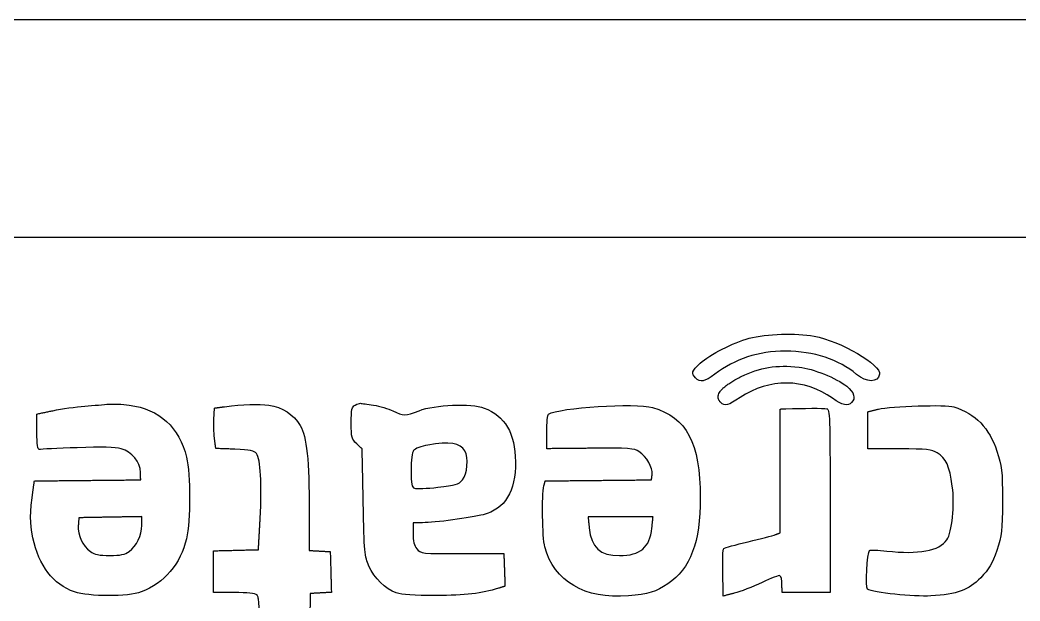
# Model space of a CAD drawing. Header units: millimetres. Extents: x 0 to 201, y 0 to 341.
# Drawn here: x 33.7 to 71.37, y 148.11 to 170 of the extents above; entities that cross this region are included whole.
import ezdxf

# ---------------------------------------------------------------- set-up
doc = ezdxf.new("R2010")
doc.units = ezdxf.units.MM
for name, color, linetype in [('Shape2DView001', 7, 'CONTINUOUS'), ('Shape2DView007', 7, 'CONTINUOUS'), ('Sketch', 7, 'CONTINUOUS')]:
    doc.layers.add(name, color=color, linetype=linetype)

msp = doc.modelspace()

# ---------------------------------------------------------------- linework, layer by layer
at = {"layer": 'Shape2DView001'}
for points, degree in [([(59.329, 157.068, 3), (59.69, 157.401, 3), (60.563, 157.845, 3), (61.175, 158.007, 3)], 3), ([(61.175, 158.007, 3), (61.827, 158.18, 3), (62.943, 158.217, 3), (63.617, 158.089, 3)], 3), ([(63.617, 158.09, 3), (64.616, 157.9, 3), (66.155, 157.003, 3), (66.086, 156.651, 3)], 3), ([(63.617, 158.089, 3), (63.617, 158.09, 3)], 1), ([(62.539, 157.522, 3), (61.517, 157.524, 3), (60.64, 157.237, 3), (59.874, 156.652, 3)], 3), ([(65.221, 156.649, 3), (64.552, 157.212, 3), (63.605, 157.52, 3), (62.539, 157.522, 3)], 3), ([(59.151, 156.514, 3), (58.977, 156.688, 3), (59.002, 156.766, 3), (59.329, 157.068, 3)], 3), ([(60.874, 156.565, 3), (61.578, 156.913, 3), (62.194, 157.014, 3), (63.054, 156.92, 3)], 3), ([(63.054, 156.92, 3), (63.583, 156.863, 3), (64.458, 156.512, 3), (64.848, 156.201, 3)], 3), ([(63.054, 156.92, 3), (63.054, 156.92, 3)], 1), ([(59.874, 156.652, 3), (59.503, 156.369, 3), (59.329, 156.336, 3), (59.151, 156.514, 3)], 3), ([(60.1, 155.584, 3), (59.706, 155.985, 3), (60.874, 156.565, 3)], 2), ([(64.314, 155.747, 3), (63.245, 156.505, 3), (61.945, 156.514, 3), (60.828, 155.773, 3)], 3), ([(66.086, 156.651, 3), (66.023, 156.331, 3), (65.601, 156.33, 3), (65.221, 156.649, 3)], 3), ([(64.848, 156.201, 3), (65.127, 155.978, 3), (65.195, 155.748, 3), (65.031, 155.584, 3)], 3), ([(60.828, 155.773, 3), (60.38, 155.476, 3), (60.244, 155.44, 3), (60.1, 155.584, 3)], 3), ([(65.031, 155.584, 3), (64.883, 155.436, 3), (64.691, 155.48, 3), (64.314, 155.747, 3)], 3), ([(34.34, 155.154, 3), (34.942, 155.28, 3)], 1), ([(34.942, 155.28, 3), (35.272, 155.35, 3), (35.814, 155.428, 3), (36.144, 155.453, 3)], 3), ([(36.144, 155.453, 3), (36.475, 155.479, 3), (36.881, 155.512, 3), (37.046, 155.526, 3)], 3), ([(37.046, 155.526, 3), (37.212, 155.54, 3), (37.558, 155.524, 3), (37.815, 155.49, 3)], 3), ([(37.815, 155.49, 3), (38.952, 155.34, 3), (39.711, 154.65, 3), (39.976, 153.527, 3)], 3), ([(37.815, 155.49, 3), (37.815, 155.49, 3)], 1), ([(41.006, 155.005, 3), (41.03, 155.38, 3)], 1), ([(41.03, 155.38, 3), (41.406, 155.429, 3)], 1), ([(41.406, 155.429, 3), (42.11, 155.522, 3), (42.683, 155.542, 3), (43.082, 155.488, 3)], 3), ([(43.082, 155.488, 3), (43.585, 155.42, 3), (44.01, 155.142, 3), (44.259, 154.717, 3)], 3), ([(43.082, 155.488, 3), (43.082, 155.488, 3)], 1), ([(46.179, 154.818, 3), (46.179, 155.33, 3), (46.199, 155.425, 3), (46.324, 155.491, 3)], 3), ([(46.324, 155.491, 3), (46.404, 155.534, 3), (46.497, 155.565, 3), (46.531, 155.56, 3)], 3), ([(46.531, 155.56, 3), (46.565, 155.555, 3), (46.786, 155.523, 3), (47.022, 155.488, 3)], 3), ([(47.022, 155.488, 3), (47.258, 155.453, 3), (47.586, 155.356, 3), (47.752, 155.271, 3)], 3), ([(47.022, 155.488, 3), (47.022, 155.488, 3)], 1), ([(47.752, 155.271, 3), (48.128, 155.079, 3), (48.224, 155.08, 3), (48.735, 155.279, 3)], 3), ([(48.735, 155.279, 3), (49.325, 155.51, 3), (50.701, 155.567, 3), (51.187, 155.381, 3)], 3), ([(51.187, 155.381, 3), (51.978, 155.08, 3), (52.354, 154.433, 3), (52.367, 153.352, 3)], 3), ([(53.607, 155.147, 3), (54.019, 155.402, 3), (56.877, 155.583, 3), (57.533, 155.396, 3)], 3), ([(57.533, 155.397, 3), (58.822, 155.03, 3), (59.325, 154.076, 3), (59.331, 151.992, 3)], 3), ([(57.533, 155.396, 3), (57.533, 155.397, 3)], 1), ([(62.34, 155.343, 3), (62.547, 155.35, 3)], 1), ([(62.34, 153.011, 3), (62.34, 155.343, 3)], 1), ([(62.547, 155.35, 3), (63.212, 155.374, 3), (63.984, 155.377, 3), (64.093, 155.356, 3)], 3), ([(64.093, 155.357, 3), (64.209, 155.334, 3), (64.219, 155.053, 3), (64.219, 151.88, 3)], 3), ([(64.093, 155.356, 3), (64.093, 155.357, 3)], 1), ([(65.648, 155.243, 3), (66.042, 155.339, 3)], 1), ([(65.648, 154.541, 3), (65.648, 155.243, 3)], 1), ([(66.042, 155.339, 3), (66.507, 155.452, 3), (68.608, 155.518, 3), (68.88, 155.428, 3)], 3), ([(68.88, 155.429, 3), (69.709, 155.154, 3), (70.214, 154.633, 3), (70.504, 153.754, 3)], 3), ([(68.88, 155.428, 3), (68.88, 155.429, 3)], 1), ([(34.34, 154.479, 3), (34.34, 155.154, 3)], 1), ([(41.029, 154.242, 3), (41.003, 154.455, 3), (40.993, 154.799, 3), (41.006, 155.005, 3)], 3), ([(53.546, 154.478, 3), (53.546, 154.825, 3), (53.573, 155.126, 3), (53.607, 155.147, 3)], 3), ([(34.429, 153.82, 3), (34.366, 153.808, 3), (34.34, 153.999, 3), (34.34, 154.479, 3)], 3), ([(44.259, 154.717, 3), (44.506, 154.295, 3), (44.596, 153.434, 3), (44.599, 151.458, 3)], 3), ([(46.386, 154.031, 3), (46.194, 154.209, 3), (46.179, 154.265, 3), (46.179, 154.818, 3)], 3), ([(53.546, 153.848, 3), (53.546, 154.478, 3)], 1), ([(65.648, 153.84, 3), (65.648, 154.541, 3)], 1), ([(41.077, 153.855, 3), (41.029, 154.242, 3)], 1), ([(50.459, 153.774, 3), (50.305, 154.062, 3), (49.865, 154.129, 3), (49.068, 153.985, 3)], 3), ([(35.858, 153.886, 3), (35.121, 153.859, 3), (34.478, 153.829, 3), (34.429, 153.82, 3)], 3), ([(37.514, 153.848, 3), (37.295, 153.908, 3), (36.782, 153.92, 3), (35.858, 153.886, 3)], 3), ([(38.241, 152.955, 3), (38.229, 153.354, 3), (37.916, 153.737, 3), (37.514, 153.848, 3)], 3), ([(41.793, 153.829, 3), (41.077, 153.855, 3)], 1), ([(42.609, 153.665, 3), (42.526, 153.778, 3), (42.381, 153.807, 3), (41.793, 153.829, 3)], 3), ([(46.592, 153.839, 3), (46.386, 154.031, 3)], 1), ([(46.633, 151.829, 3), (46.592, 153.839, 3)], 1), ([(48.528, 153.783, 3), (48.47, 153.708, 3), (48.434, 153.42, 3), (48.434, 153.034, 3)], 3), ([(49.068, 153.986, 3), (48.823, 153.941, 3), (48.58, 153.85, 3), (48.528, 153.783, 3)], 3), ([(49.068, 153.985, 3), (49.068, 153.986, 3)], 1), ([(50.37, 152.675, 3), (50.557, 152.892, 3), (50.606, 153.499, 3), (50.459, 153.774, 3)], 3), ([(55.18, 153.863, 3), (53.546, 153.848, 3)], 1), ([(57.021, 153.738, 3), (56.835, 153.865, 3), (56.663, 153.876, 3), (55.18, 153.863, 3)], 3), ([(57.516, 152.883, 3), (57.545, 153.133, 3), (57.306, 153.545, 3), (57.021, 153.738, 3)], 3), ([(66.832, 153.84, 3), (65.648, 153.84, 3)], 1), ([(68.256, 153.693, 3), (68.044, 153.822, 3), (67.873, 153.84, 3), (66.832, 153.84, 3)], 3), ([(70.504, 153.754, 3), (70.697, 153.17, 3), (70.711, 153.039, 3), (70.711, 151.886, 3)], 3), ([(39.976, 153.527, 3), (40.13, 152.874, 3), (40.128, 151.141, 3), (39.973, 150.457, 3)], 3), ([(42.75, 151.224, 3), (42.821, 152.511, 3), (42.767, 153.449, 3), (42.609, 153.665, 3)], 3), ([(52.367, 153.352, 3), (52.381, 152.241, 3), (51.971, 151.569, 3), (51.155, 151.361, 3)], 3), ([(68.823, 152.44, 3), (68.723, 153.191, 3), (68.587, 153.491, 3), (68.256, 153.693, 3)], 3), ([(38.249, 152.675, 3), (38.241, 152.955, 3)], 1), ([(48.434, 153.034, 3), (48.434, 152.515, 3), (48.456, 152.399, 3), (48.561, 152.359, 3)], 3), ([(62.34, 150.679, 3), (62.34, 153.011, 3)], 1), ([(34.2, 152.317, 3), (34.244, 152.635, 3)], 1), ([(34.244, 152.635, 3), (36.247, 152.655, 3)], 1), ([(36.247, 152.655, 3), (38.249, 152.675, 3)], 1), ([(49.444, 152.394, 3), (50.113, 152.468, 3), (50.22, 152.5, 3), (50.37, 152.675, 3)], 3), ([(53.438, 152.445, 3), (53.486, 152.635, 3)], 1), ([(53.486, 152.635, 3), (55.489, 152.655, 3)], 1), ([(55.489, 152.655, 3), (57.492, 152.675, 3)], 1), ([(57.492, 152.675, 3), (57.516, 152.883, 3)], 1), ([(34.19, 150.495, 3), (34.07, 151.072, 3), (34.072, 151.385, 3), (34.2, 152.317, 3)], 3), ([(48.561, 152.359, 3), (48.631, 152.332, 3), (49.028, 152.348, 3), (49.444, 152.394, 3)], 3), ([(53.472, 150.15, 3), (53.379, 150.495, 3), (53.356, 152.115, 3), (53.438, 152.445, 3)], 3), ([(68.617, 150.41, 3), (68.819, 150.718, 3), (68.92, 151.716, 3), (68.823, 152.44, 3)], 3), ([(46.848, 149.425, 3), (46.682, 149.797, 3), (46.67, 149.931, 3), (46.633, 151.829, 3)], 3), ([(59.331, 151.992, 3), (59.335, 150.34, 3), (58.954, 149.332, 3), (58.107, 148.754, 3)], 3), ([(64.219, 151.88, 3), (64.219, 148.428, 3)], 1), ([(70.711, 151.886, 3), (70.71, 150.72, 3), (70.697, 150.608, 3), (70.496, 150.015, 3)], 3), ([(44.599, 151.458, 3), (44.601, 150.014, 3)], 1), ([(35.919, 151.247, 3), (35.898, 150.946, 3)], 1), ([(37.103, 151.268, 3), (35.919, 151.247, 3)], 1), ([(38.286, 151.288, 3), (37.103, 151.268, 3)], 1), ([(38.286, 150.967, 3), (38.286, 151.288, 3)], 1), ([(42.684, 150.044, 3), (42.75, 151.224, 3)], 1), ([(51.155, 151.361, 3), (50.685, 151.241, 3), (49.313, 151.06, 3), (48.866, 151.06, 3)], 3), ([(56.327, 151.284, 3), (55.103, 151.284, 3)], 1), ([(55.103, 151.284, 3), (55.146, 150.865, 3)], 1), ([(57.55, 151.284, 3), (56.327, 151.284, 3)], 1), ([(57.506, 150.857, 3), (57.55, 151.284, 3)], 1), ([(35.898, 150.946, 3), (35.874, 150.588, 3), (36.059, 150.193, 3), (36.352, 149.978, 3)], 3), ([(37.816, 149.978, 3), (38.098, 150.185, 3), (38.286, 150.58, 3), (38.286, 150.967, 3)], 3), ([(48.866, 151.06, 3), (48.509, 151.059, 3)], 1), ([(48.509, 151.059, 3), (48.509, 150.654, 3)], 1), ([(55.146, 150.865, 3), (55.223, 150.123, 3), (55.557, 149.817, 3), (56.286, 149.821, 3)], 3), ([(56.286, 149.821, 3), (57.073, 149.825, 3), (57.431, 150.129, 3), (57.506, 150.857, 3)], 3), ([(35.756, 148.451, 3), (34.948, 148.733, 3), (34.411, 149.434, 3), (34.19, 150.495, 3)], 3), ([(39.973, 150.457, 3), (39.759, 149.517, 3), (39.133, 148.78, 3), (38.269, 148.45, 3)], 3), ([(48.509, 150.654, 3), (48.509, 150.366, 3), (48.551, 150.197, 3), (48.654, 150.071, 3)], 3), ([(60.214, 150.086, 3), (60.247, 150.115, 3), (60.658, 150.231, 3), (61.128, 150.342, 3)], 3), ([(61.128, 150.342, 3), (61.599, 150.453, 3), (62.064, 150.574, 3), (62.162, 150.612, 3)], 3), ([(62.162, 150.612, 3), (62.34, 150.679, 3)], 1), ([(66.362, 149.992, 3), (67.53, 149.853, 3), (68.352, 150.006, 3), (68.617, 150.41, 3)], 3), ([(36.352, 149.978, 3), (36.514, 149.859, 3), (36.676, 149.825, 3), (37.084, 149.825, 3)], 3), ([(37.084, 149.825, 3), (37.492, 149.825, 3), (37.654, 149.859, 3), (37.816, 149.978, 3)], 3), ([(40.993, 150.002, 3), (41.838, 150.023, 3)], 1), ([(40.993, 149.215, 3), (40.993, 150.002, 3)], 1), ([(41.838, 150.023, 3), (42.684, 150.044, 3)], 1), ([(44.601, 150.014, 3), (44.995, 149.992, 3)], 1), ([(44.995, 149.992, 3), (45.39, 149.969, 3)], 1), ([(45.39, 149.969, 3), (45.411, 149.203, 3)], 1), ([(48.654, 150.071, 3), (48.797, 149.895, 3), (48.809, 149.894, 3), (50.364, 149.894, 3)], 3), ([(56.622, 148.304, 3), (54.978, 148.17, 3), (53.823, 148.847, 3), (53.472, 150.15, 3)], 3), ([(60.177, 149.165, 3), (60.165, 149.641, 3), (60.182, 150.056, 3), (60.214, 150.086, 3)], 3), ([(65.629, 148.552, 3), (65.545, 148.604, 3), (65.617, 149.934, 3), (65.708, 150.016, 3)], 3), ([(65.708, 150.016, 3), (65.737, 150.042, 3), (66.031, 150.031, 3), (66.362, 149.992, 3)], 3), ([(70.496, 150.015, 3), (70.32, 149.498, 3), (70.212, 149.313, 3), (69.894, 148.988, 3)], 3), ([(50.364, 149.894, 3), (51.929, 149.894, 3)], 1), ([(51.929, 149.894, 3), (51.951, 149.281, 3)], 1), ([(40.993, 148.428, 3), (40.993, 149.215, 3)], 1), ([(45.411, 149.203, 3), (45.433, 148.436, 3)], 1), ([(47.879, 148.419, 3), (47.464, 148.565, 3), (47.052, 148.967, 3), (46.848, 149.425, 3)], 3), ([(51.951, 149.281, 3), (51.973, 148.667, 3)], 1), ([(60.198, 148.298, 3), (60.177, 149.165, 3)], 1), ([(61.656, 148.807, 3), (61.309, 148.642, 3), (60.839, 148.459, 3), (60.611, 148.402, 3)], 3), ([(62.332, 149.062, 3), (62.307, 149.087, 3), (62.003, 148.973, 3), (61.656, 148.807, 3)], 3), ([(62.406, 148.653, 3), (62.393, 148.963, 3), (62.385, 149.01, 3), (62.332, 149.062, 3)], 3), ([(69.894, 148.988, 3), (69.431, 148.514, 3), (69.022, 148.364, 3), (68.015, 148.302, 3)], 3), ([(38.269, 148.45, 3), (37.794, 148.269, 3), (36.275, 148.27, 3), (35.756, 148.451, 3)], 3), ([(45.433, 148.436, 3), (45.036, 148.413, 3)], 1), ([(51.726, 148.59, 3), (51.087, 148.391, 3), (50.487, 148.322, 3), (49.374, 148.319, 3)], 3), ([(51.973, 148.667, 3), (51.726, 148.59, 3)], 1), ([(58.107, 148.754, 3), (57.668, 148.455, 3), (57.368, 148.364, 3), (56.622, 148.304, 3)], 3), ([(62.415, 148.428, 3), (62.406, 148.653, 3)], 1), ([(68.015, 148.302, 3), (67.383, 148.263, 3), (65.834, 148.425, 3), (65.629, 148.552, 3)], 3), ([(41.767, 148.428, 3), (40.993, 148.428, 3)], 1), ([(42.631, 148.338, 3), (42.573, 148.397, 3), (42.269, 148.428, 3), (41.767, 148.428, 3)], 3), ([(42.722, 147.37, 3), (42.721, 148.246, 3), (42.631, 148.338, 3)], 2), ([(44.638, 148.391, 3), (44.617, 147.441, 3)], 1), ([(45.036, 148.413, 3), (44.638, 148.391, 3)], 1), ([(49.374, 148.319, 3), (48.539, 148.317, 3), (48.082, 148.347, 3), (47.879, 148.419, 3)], 3), ([(60.611, 148.402, 3), (60.198, 148.298, 3)], 1), ([(63.317, 148.428, 3), (62.415, 148.428, 3)], 1), ([(64.219, 148.428, 3), (63.317, 148.428, 3)], 1)]:
    msp.add_open_spline(points, degree=degree, dxfattribs=at)
at = {"layer": 'Shape2DView007'}
msp.add_line((75.283, 161.8), (24.317, 161.8), dxfattribs=at)
at = {"layer": 'Sketch'}
msp.add_line((95, 170), (5, 170), dxfattribs=at)

doc.saveas('drawing.dxf')
